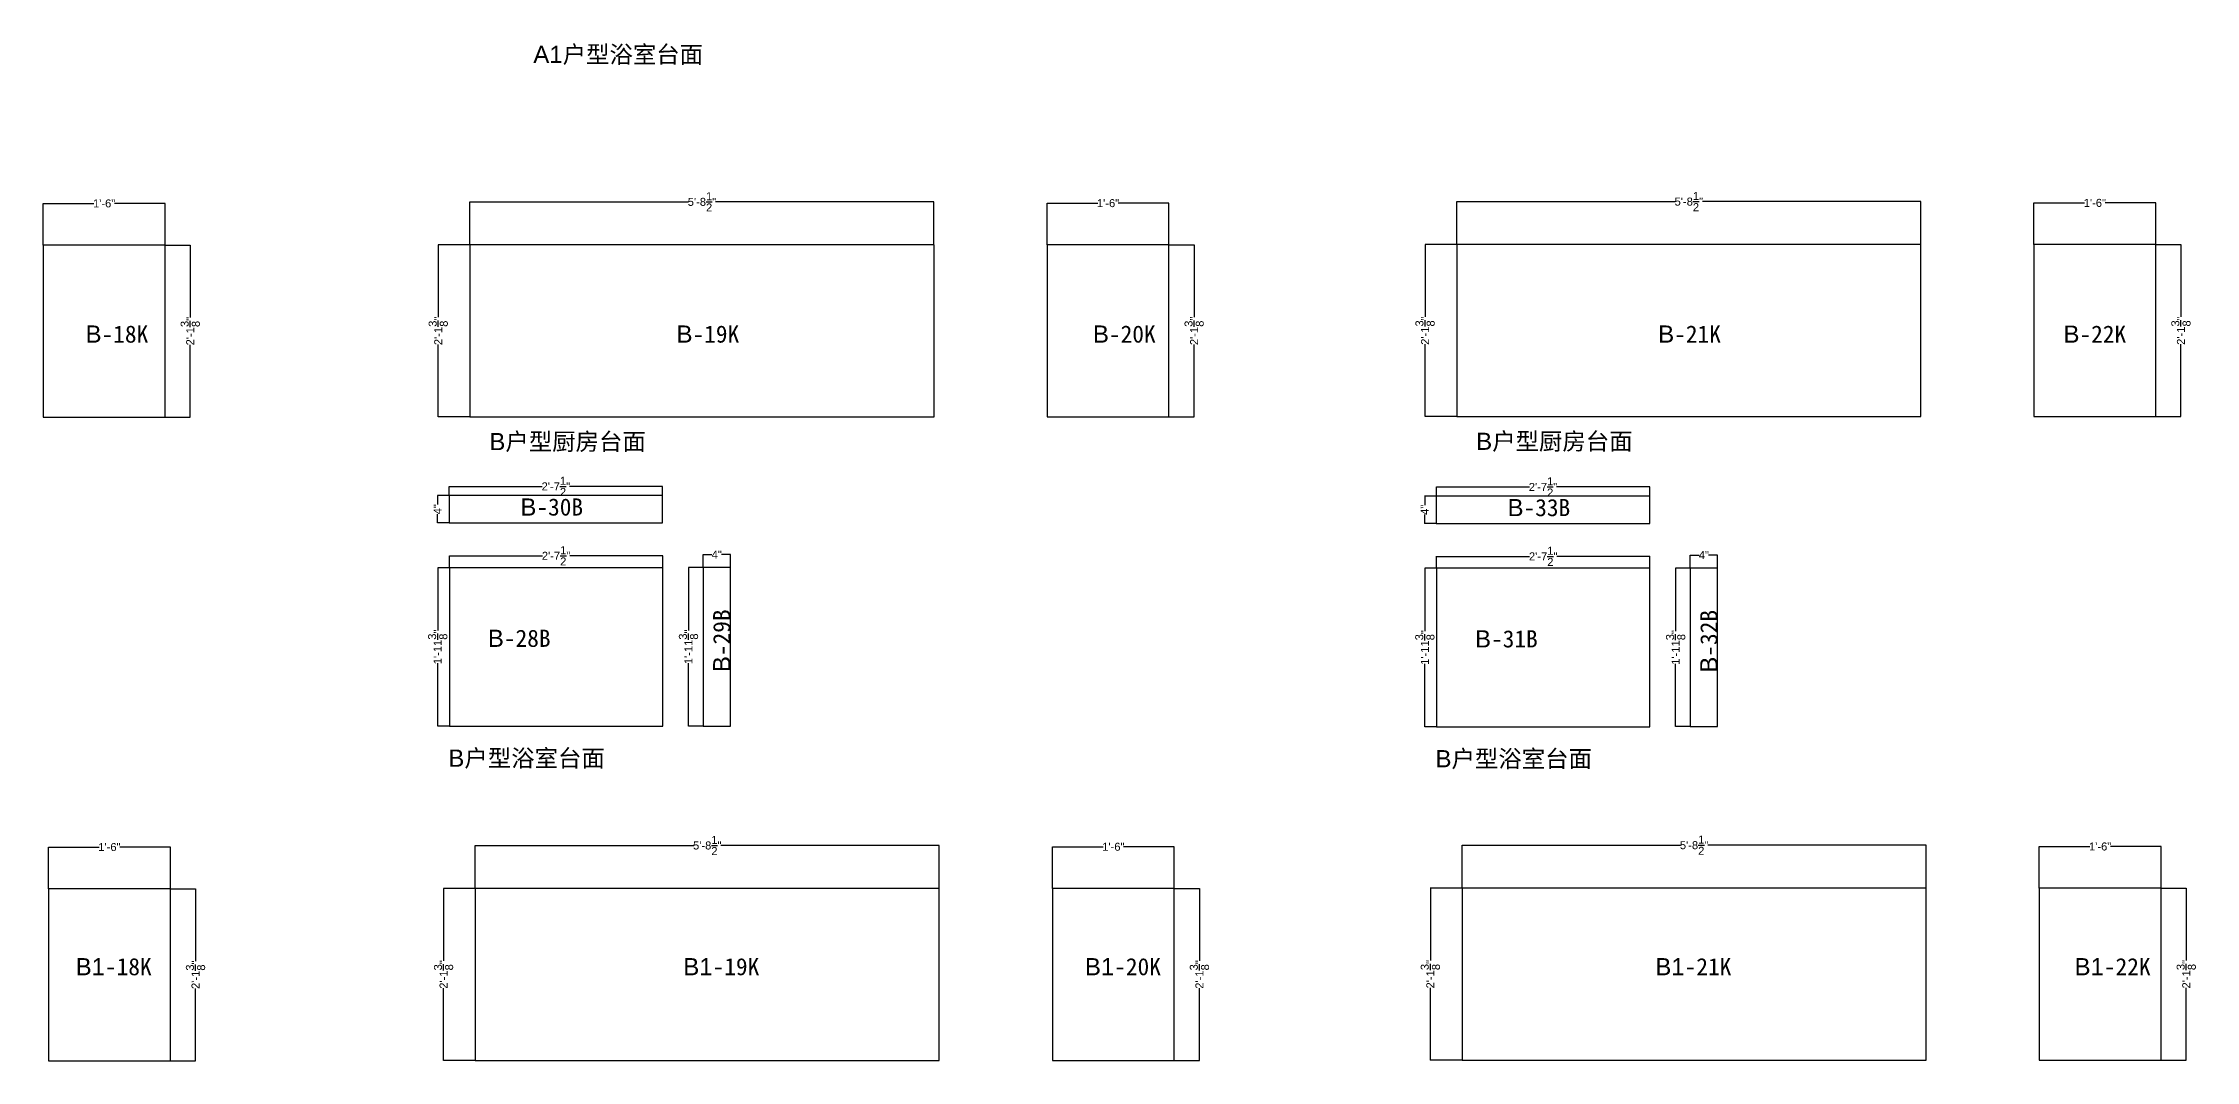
# Model space of a CAD drawing. Header units: inches. Extents: x -997106 to 39633, y -30199 to 1961.
# Drawn here: x 31549 to 39621, y -6296 to -2480 of the extents above; entities that cross this region are included whole.
import ezdxf

# ---------------------------------------------------------------- set-up
doc = ezdxf.new("R2010")
doc.units = ezdxf.units.IN
doc.header["$MEASUREMENT"] = 0
doc.layers.get('Defpoints').update_dxf_attribs({"color": 3})
doc.layers.add('编号', color=10, linetype='Continuous', plot=False)
doc.styles.get("Standard").update_dxf_attribs({"font": 'arial.ttf'})
doc.dimstyles.get("Standard").update_dxf_attribs({"dimtxt": 30, "dimasz": 1, "dimexe": 0.18, "dimexo": 0.0625, "dimgap": 0.09, "dimtad": 0, "dimtoh": 1, "dimdec": 4, "dimlfac": 0.03937, "dimzin": 0, "dimdsep": 46, "dimlunit": 4, "dimtxsty": 'Standard', "dimblk": 'ARCHTICK', "dimcen": 1, "dimadec": 0, "dimazin": 0, "dimtfac": 1, "dimtdec": 4, "dimtix": 1, "dimtofl": 0, "dimtmove": 2, "dimatfit": 3, "dimldrblk": 'ARCHTICK', "dimfxl": 1, "dimtolj": 1, "dimtzin": 0, "dimarcsym": 0})

# ---------------------------------------------------------------- blocks, each defined once
blk = doc.blocks.new('_ArchTick')
at = {"color": 0, "linetype": 'ByBlock', "const_width": 0.15}
blk.add_lwpolyline([(-0.5, -0.5), (0.5, 0.5)], dxfattribs=at)
blk = doc.blocks.new('*D120')
at = {"color": 0, "lineweight": -2, "transparency": 16777216}
for p, q in [((31549.2, -3237.6), (31549.2, -3081.4)), ((31549.2, -3081.6), (31739.1, -3081.6)), ((32006.2, -3081.6), (31816.2, -3081.6)), ((32006.2, -3237.6), (32006.2, -3081.4))]:
    blk.add_line(p, q, dxfattribs=at)
at = {"layer": 'Defpoints', "color": 0, "transparency": 16777216}
for p in [(32006.2, -3081.6), (31549.2, -3237.7), (32006.2, -3237.7)]:
    blk.add_point(p, dxfattribs=at)
at = {"color": 0, "lineweight": -2, "transparency": 16777216, "rotation": 180}
blk.add_blockref('_ArchTick', (31549.2, -3081.6), dxfattribs=at)
at = {"color": 0, "lineweight": -2, "transparency": 16777216}
blk.add_blockref('_ArchTick', (32006.2, -3081.6), dxfattribs=at)
at = {"color": 0, "transparency": 16777216, "insert": (31777.7, -3081.6), "char_height": 30, "attachment_point": 5}
blk.add_mtext('\\A1;1\'-6"', dxfattribs=at)
blk = doc.blocks.new('*D121')
at = {"color": 0, "lineweight": -2, "transparency": 16777216}
for p, q in [((32006.2, -3237.7), (32100.6, -3237.7)), ((32100.4, -3237.7), (32100.4, -3509.1)), ((32100.4, -3882.7), (32100.4, -3611.3)), ((32006.2, -3882.7), (32100.6, -3882.7))]:
    blk.add_line(p, q, dxfattribs=at)
at = {"layer": 'Defpoints', "color": 0, "transparency": 16777216}
for p in [(32006.2, -3237.7), (32006.2, -3882.7), (32100.4, -3882.7)]:
    blk.add_point(p, dxfattribs=at)
at = {"color": 0, "lineweight": -2, "transparency": 16777216}
for p, rotation in [((32100.4, -3237.7), 90), ((32100.4, -3882.7), 270)]:
    blk.add_blockref('_ArchTick', p, dxfattribs=dict(at, rotation=rotation))
at = {"color": 0, "transparency": 16777216, "insert": (32100.4, -3560.2), "char_height": 30, "attachment_point": 5, "rotation": 90}
blk.add_mtext('\\A1;2\'-1{\\H1x;\\S3/8;}"', dxfattribs=at)
blk = doc.blocks.new('*D122')
at = {"color": 0, "lineweight": -2, "transparency": 16777216}
for p, q in [((33149.4, -3236.6), (33149.4, -3075.4)), ((33149.4, -3075.6), (33968.5, -3075.6)), ((34889.4, -3075.6), (34070.3, -3075.6)), ((34889.4, -3236.6), (34889.4, -3075.4))]:
    blk.add_line(p, q, dxfattribs=at)
at = {"layer": 'Defpoints', "color": 0, "transparency": 16777216}
for p in [(34889.4, -3075.6), (33149.4, -3236.7), (34889.4, -3236.7)]:
    blk.add_point(p, dxfattribs=at)
at = {"color": 0, "lineweight": -2, "transparency": 16777216, "rotation": 180}
blk.add_blockref('_ArchTick', (33149.4, -3075.6), dxfattribs=at)
at = {"color": 0, "lineweight": -2, "transparency": 16777216}
blk.add_blockref('_ArchTick', (34889.4, -3075.6), dxfattribs=at)
at = {"color": 0, "transparency": 16777216, "insert": (34019.4, -3075.6), "char_height": 30, "attachment_point": 5}
blk.add_mtext('\\A1;5\'-8{\\H1x;\\S1/2;}"', dxfattribs=at)
blk = doc.blocks.new('*D123')
at = {"color": 0, "lineweight": -2, "transparency": 16777216}
for p, q in [((33149.4, -3236.7), (33030.3, -3236.7)), ((33030.4, -3236.7), (33030.4, -3508.1)), ((33030.4, -3881.7), (33030.4, -3610.3)), ((33149.4, -3881.7), (33030.3, -3881.7))]:
    blk.add_line(p, q, dxfattribs=at)
at = {"layer": 'Defpoints', "color": 0, "transparency": 16777216}
for p in [(33149.4, -3236.7), (33030.4, -3881.7), (33149.4, -3881.7)]:
    blk.add_point(p, dxfattribs=at)
at = {"color": 0, "lineweight": -2, "transparency": 16777216}
for p, rotation in [((33030.4, -3236.7), 90), ((33030.4, -3881.7), 270)]:
    blk.add_blockref('_ArchTick', p, dxfattribs=dict(at, rotation=rotation))
at = {"color": 0, "transparency": 16777216, "insert": (33030.4, -3559.2), "char_height": 30, "attachment_point": 5, "rotation": 90}
blk.add_mtext('\\A1;2\'-1{\\H1x;\\S3/8;}"', dxfattribs=at)
blk = doc.blocks.new('*D124')
at = {"color": 0, "lineweight": -2, "transparency": 16777216}
for p, q in [((35313.6, -3236.6), (35313.6, -3080.4)), ((35313.6, -3080.6), (35503.5, -3080.6)), ((35770.6, -3080.6), (35580.6, -3080.6)), ((35770.6, -3236.6), (35770.6, -3080.4))]:
    blk.add_line(p, q, dxfattribs=at)
at = {"layer": 'Defpoints', "color": 0, "transparency": 16777216}
for p in [(35770.6, -3080.6), (35313.6, -3236.7), (35770.6, -3236.7)]:
    blk.add_point(p, dxfattribs=at)
at = {"color": 0, "lineweight": -2, "transparency": 16777216, "rotation": 180}
blk.add_blockref('_ArchTick', (35313.6, -3080.6), dxfattribs=at)
at = {"color": 0, "lineweight": -2, "transparency": 16777216}
blk.add_blockref('_ArchTick', (35770.6, -3080.6), dxfattribs=at)
at = {"color": 0, "transparency": 16777216, "insert": (35542.1, -3080.6), "char_height": 30, "attachment_point": 5}
blk.add_mtext('\\A1;1\'-6"', dxfattribs=at)
blk = doc.blocks.new('*D125')
at = {"color": 0, "lineweight": -2, "transparency": 16777216}
for p, q in [((35770.6, -3236.7), (35865, -3236.7)), ((35864.8, -3236.7), (35864.8, -3508.1)), ((35864.8, -3881.7), (35864.8, -3610.3)), ((35770.6, -3881.7), (35865, -3881.7))]:
    blk.add_line(p, q, dxfattribs=at)
at = {"layer": 'Defpoints', "color": 0, "transparency": 16777216}
for p in [(35770.6, -3236.7), (35770.6, -3881.7), (35864.8, -3881.7)]:
    blk.add_point(p, dxfattribs=at)
at = {"color": 0, "lineweight": -2, "transparency": 16777216}
for p, rotation in [((35864.8, -3236.7), 90), ((35864.8, -3881.7), 270)]:
    blk.add_blockref('_ArchTick', p, dxfattribs=dict(at, rotation=rotation))
at = {"color": 0, "transparency": 16777216, "insert": (35864.8, -3559.2), "char_height": 30, "attachment_point": 5, "rotation": 90}
blk.add_mtext('\\A1;2\'-1{\\H1x;\\S3/8;}"', dxfattribs=at)
blk = doc.blocks.new('*D126')
at = {"color": 0, "lineweight": -2, "transparency": 16777216}
for p, q in [((36849.8, -3235.6), (36849.8, -3074.4)), ((36849.8, -3074.6), (37668.9, -3074.6)), ((38589.8, -3074.6), (37770.7, -3074.6)), ((38589.8, -3235.6), (38589.8, -3074.4))]:
    blk.add_line(p, q, dxfattribs=at)
at = {"layer": 'Defpoints', "color": 0, "transparency": 16777216}
for p in [(38589.8, -3074.6), (36849.8, -3235.7), (38589.8, -3235.7)]:
    blk.add_point(p, dxfattribs=at)
at = {"color": 0, "lineweight": -2, "transparency": 16777216, "rotation": 180}
blk.add_blockref('_ArchTick', (36849.8, -3074.6), dxfattribs=at)
at = {"color": 0, "lineweight": -2, "transparency": 16777216}
blk.add_blockref('_ArchTick', (38589.8, -3074.6), dxfattribs=at)
at = {"color": 0, "transparency": 16777216, "insert": (37719.8, -3074.6), "char_height": 30, "attachment_point": 5}
blk.add_mtext('\\A1;5\'-8{\\H1x;\\S1/2;}"', dxfattribs=at)
blk = doc.blocks.new('*D127')
at = {"color": 0, "lineweight": -2, "transparency": 16777216}
for p, q in [((36849.7, -3235.7), (36730.6, -3235.7)), ((36730.7, -3235.7), (36730.7, -3507.1)), ((36730.7, -3880.7), (36730.7, -3609.3)), ((36849.7, -3880.7), (36730.6, -3880.7))]:
    blk.add_line(p, q, dxfattribs=at)
at = {"layer": 'Defpoints', "color": 0, "transparency": 16777216}
for p in [(36849.8, -3235.7), (36730.7, -3880.7), (36849.8, -3880.7)]:
    blk.add_point(p, dxfattribs=at)
at = {"color": 0, "lineweight": -2, "transparency": 16777216}
for p, rotation in [((36730.7, -3235.7), 90), ((36730.7, -3880.7), 270)]:
    blk.add_blockref('_ArchTick', p, dxfattribs=dict(at, rotation=rotation))
at = {"color": 0, "transparency": 16777216, "insert": (36730.7, -3558.2), "char_height": 30, "attachment_point": 5, "rotation": 90}
blk.add_mtext('\\A1;2\'-1{\\H1x;\\S3/8;}"', dxfattribs=at)
blk = doc.blocks.new('*D128')
at = {"color": 0, "lineweight": -2, "transparency": 16777216}
for p, q in [((39013.9, -3235.6), (39013.9, -3079.4)), ((39013.9, -3079.6), (39203.8, -3079.6)), ((39470.9, -3079.6), (39280.9, -3079.6)), ((39470.9, -3235.6), (39470.9, -3079.4))]:
    blk.add_line(p, q, dxfattribs=at)
at = {"layer": 'Defpoints', "color": 0, "transparency": 16777216}
for p in [(39470.9, -3079.6), (39013.9, -3235.7), (39470.9, -3235.7)]:
    blk.add_point(p, dxfattribs=at)
at = {"color": 0, "lineweight": -2, "transparency": 16777216, "rotation": 180}
blk.add_blockref('_ArchTick', (39013.9, -3079.6), dxfattribs=at)
at = {"color": 0, "lineweight": -2, "transparency": 16777216}
blk.add_blockref('_ArchTick', (39470.9, -3079.6), dxfattribs=at)
at = {"color": 0, "transparency": 16777216, "insert": (39242.4, -3079.6), "char_height": 30, "attachment_point": 5}
blk.add_mtext('\\A1;1\'-6"', dxfattribs=at)
blk = doc.blocks.new('*D129')
at = {"color": 0, "lineweight": -2, "transparency": 16777216}
for p, q in [((39470.9, -3235.7), (39565.3, -3235.7)), ((39565.1, -3235.7), (39565.1, -3507.1)), ((39565.1, -3880.7), (39565.1, -3609.3)), ((39470.9, -3880.7), (39565.3, -3880.7))]:
    blk.add_line(p, q, dxfattribs=at)
at = {"layer": 'Defpoints', "color": 0, "transparency": 16777216}
for p in [(39470.9, -3235.7), (39470.9, -3880.7), (39565.1, -3880.7)]:
    blk.add_point(p, dxfattribs=at)
at = {"color": 0, "lineweight": -2, "transparency": 16777216}
for p, rotation in [((39565.1, -3235.7), 90), ((39565.1, -3880.7), 270)]:
    blk.add_blockref('_ArchTick', p, dxfattribs=dict(at, rotation=rotation))
at = {"color": 0, "transparency": 16777216, "insert": (39565.1, -3558.2), "char_height": 30, "attachment_point": 5, "rotation": 90}
blk.add_mtext('\\A1;2\'-1{\\H1x;\\S3/8;}"', dxfattribs=at)
blk = doc.blocks.new('*D164')
at = {"color": 0, "lineweight": -2, "transparency": 16777216}
for p, q in [((31569, -5650.2), (31569, -5494)), ((31569, -5494.2), (31759, -5494.2)), ((32026, -5494.2), (31836.1, -5494.2)), ((32026, -5650.2), (32026, -5494))]:
    blk.add_line(p, q, dxfattribs=at)
at = {"layer": 'Defpoints', "color": 0, "transparency": 16777216}
for p in [(32026, -5494.2), (31569, -5650.3), (32026, -5650.3)]:
    blk.add_point(p, dxfattribs=at)
at = {"color": 0, "lineweight": -2, "transparency": 16777216, "rotation": 180}
blk.add_blockref('_ArchTick', (31569, -5494.2), dxfattribs=at)
at = {"color": 0, "lineweight": -2, "transparency": 16777216}
blk.add_blockref('_ArchTick', (32026, -5494.2), dxfattribs=at)
at = {"color": 0, "transparency": 16777216, "insert": (31797.5, -5494.2), "char_height": 30, "attachment_point": 5}
blk.add_mtext('\\A1;1\'-6"', dxfattribs=at)
blk = doc.blocks.new('*D165')
at = {"color": 0, "lineweight": -2, "transparency": 16777216}
for p, q in [((32026.1, -5650.3), (32120.5, -5650.3)), ((32120.3, -5650.3), (32120.3, -5921.7)), ((32120.3, -6295.3), (32120.3, -6023.9)), ((32026.1, -6295.3), (32120.5, -6295.3))]:
    blk.add_line(p, q, dxfattribs=at)
at = {"layer": 'Defpoints', "color": 0, "transparency": 16777216}
for p in [(32026, -5650.3), (32026, -6295.3), (32120.3, -6295.3)]:
    blk.add_point(p, dxfattribs=at)
at = {"color": 0, "lineweight": -2, "transparency": 16777216}
for p, rotation in [((32120.3, -5650.3), 90), ((32120.3, -6295.3), 270)]:
    blk.add_blockref('_ArchTick', p, dxfattribs=dict(at, rotation=rotation))
at = {"color": 0, "transparency": 16777216, "insert": (32120.3, -5972.8), "char_height": 30, "attachment_point": 5, "rotation": 90}
blk.add_mtext('\\A1;2\'-1{\\H1x;\\S3/8;}"', dxfattribs=at)
blk = doc.blocks.new('*D166')
at = {"color": 0, "lineweight": -2, "transparency": 16777216}
for p, q in [((33169.3, -5649.2), (33169.3, -5488.1)), ((33169.3, -5488.2), (33988.4, -5488.2)), ((34909.3, -5488.2), (34090.2, -5488.2)), ((34909.3, -5649.2), (34909.3, -5488.1))]:
    blk.add_line(p, q, dxfattribs=at)
at = {"layer": 'Defpoints', "color": 0, "transparency": 16777216}
for p in [(34909.3, -5488.2), (33169.3, -5649.3), (34909.3, -5649.3)]:
    blk.add_point(p, dxfattribs=at)
at = {"color": 0, "lineweight": -2, "transparency": 16777216, "rotation": 180}
blk.add_blockref('_ArchTick', (33169.3, -5488.2), dxfattribs=at)
at = {"color": 0, "lineweight": -2, "transparency": 16777216}
blk.add_blockref('_ArchTick', (34909.3, -5488.2), dxfattribs=at)
at = {"color": 0, "transparency": 16777216, "insert": (34039.3, -5488.2), "char_height": 30, "attachment_point": 5}
blk.add_mtext('\\A1;5\'-8{\\H1x;\\S1/2;}"', dxfattribs=at)
blk = doc.blocks.new('*D167')
at = {"color": 0, "lineweight": -2, "transparency": 16777216}
for p, q in [((33169.2, -5649.3), (33050.1, -5649.3)), ((33050.3, -5649.3), (33050.3, -5920.7)), ((33050.3, -6294.3), (33050.3, -6022.9)), ((33169.2, -6294.3), (33050.1, -6294.3))]:
    blk.add_line(p, q, dxfattribs=at)
at = {"layer": 'Defpoints', "color": 0, "transparency": 16777216}
for p in [(33169.3, -5649.3), (33050.3, -6294.3), (33169.3, -6294.3)]:
    blk.add_point(p, dxfattribs=at)
at = {"color": 0, "lineweight": -2, "transparency": 16777216}
for p, rotation in [((33050.3, -5649.3), 90), ((33050.3, -6294.3), 270)]:
    blk.add_blockref('_ArchTick', p, dxfattribs=dict(at, rotation=rotation))
at = {"color": 0, "transparency": 16777216, "insert": (33050.3, -5971.8), "char_height": 30, "attachment_point": 5, "rotation": 90}
blk.add_mtext('\\A1;2\'-1{\\H1x;\\S3/8;}"', dxfattribs=at)
blk = doc.blocks.new('*D168')
at = {"color": 0, "lineweight": -2, "transparency": 16777216}
for p, q in [((35333.4, -5649.2), (35333.4, -5493)), ((35333.4, -5493.2), (35523.4, -5493.2)), ((35790.4, -5493.2), (35600.5, -5493.2)), ((35790.4, -5649.2), (35790.4, -5493))]:
    blk.add_line(p, q, dxfattribs=at)
at = {"layer": 'Defpoints', "color": 0, "transparency": 16777216}
for p in [(35790.4, -5493.2), (35333.4, -5649.3), (35790.4, -5649.3)]:
    blk.add_point(p, dxfattribs=at)
at = {"color": 0, "lineweight": -2, "transparency": 16777216, "rotation": 180}
blk.add_blockref('_ArchTick', (35333.4, -5493.2), dxfattribs=at)
at = {"color": 0, "lineweight": -2, "transparency": 16777216}
blk.add_blockref('_ArchTick', (35790.4, -5493.2), dxfattribs=at)
at = {"color": 0, "transparency": 16777216, "insert": (35561.9, -5493.2), "char_height": 30, "attachment_point": 5}
blk.add_mtext('\\A1;1\'-6"', dxfattribs=at)
blk = doc.blocks.new('*D169')
at = {"color": 0, "lineweight": -2, "transparency": 16777216}
for p, q in [((35790.5, -5649.3), (35884.9, -5649.3)), ((35884.7, -5649.3), (35884.7, -5920.7)), ((35884.7, -6294.3), (35884.7, -6022.9)), ((35790.5, -6294.3), (35884.9, -6294.3))]:
    blk.add_line(p, q, dxfattribs=at)
at = {"layer": 'Defpoints', "color": 0, "transparency": 16777216}
for p in [(35790.4, -5649.3), (35790.4, -6294.3), (35884.7, -6294.3)]:
    blk.add_point(p, dxfattribs=at)
at = {"color": 0, "lineweight": -2, "transparency": 16777216}
for p, rotation in [((35884.7, -5649.3), 90), ((35884.7, -6294.3), 270)]:
    blk.add_blockref('_ArchTick', p, dxfattribs=dict(at, rotation=rotation))
at = {"color": 0, "transparency": 16777216, "insert": (35884.7, -5971.8), "char_height": 30, "attachment_point": 5, "rotation": 90}
blk.add_mtext('\\A1;2\'-1{\\H1x;\\S3/8;}"', dxfattribs=at)
blk = doc.blocks.new('*D170')
at = {"color": 0, "lineweight": -2, "transparency": 16777216}
for p, q in [((36869.6, -5648.2), (36869.6, -5487.1)), ((36869.6, -5487.2), (37688.7, -5487.2)), ((38609.6, -5487.2), (37790.5, -5487.2)), ((38609.6, -5648.2), (38609.6, -5487.1))]:
    blk.add_line(p, q, dxfattribs=at)
at = {"layer": 'Defpoints', "color": 0, "transparency": 16777216}
for p in [(38609.6, -5487.2), (36869.6, -5648.3), (38609.6, -5648.3)]:
    blk.add_point(p, dxfattribs=at)
at = {"color": 0, "lineweight": -2, "transparency": 16777216, "rotation": 180}
blk.add_blockref('_ArchTick', (36869.6, -5487.2), dxfattribs=at)
at = {"color": 0, "lineweight": -2, "transparency": 16777216}
blk.add_blockref('_ArchTick', (38609.6, -5487.2), dxfattribs=at)
at = {"color": 0, "transparency": 16777216, "insert": (37739.6, -5487.2), "char_height": 30, "attachment_point": 5}
blk.add_mtext('\\A1;5\'-8{\\H1x;\\S1/2;}"', dxfattribs=at)
blk = doc.blocks.new('*D171')
at = {"color": 0, "lineweight": -2, "transparency": 16777216}
for p, q in [((36869.6, -5648.3), (36750.4, -5648.3)), ((36750.6, -5648.3), (36750.6, -5919.7)), ((36750.6, -6293.3), (36750.6, -6021.9)), ((36869.6, -6293.3), (36750.4, -6293.3))]:
    blk.add_line(p, q, dxfattribs=at)
at = {"layer": 'Defpoints', "color": 0, "transparency": 16777216}
for p in [(36869.6, -5648.3), (36750.6, -6293.3), (36869.6, -6293.3)]:
    blk.add_point(p, dxfattribs=at)
at = {"color": 0, "lineweight": -2, "transparency": 16777216}
for p, rotation in [((36750.6, -5648.3), 90), ((36750.6, -6293.3), 270)]:
    blk.add_blockref('_ArchTick', p, dxfattribs=dict(at, rotation=rotation))
at = {"color": 0, "transparency": 16777216, "insert": (36750.6, -5970.8), "char_height": 30, "attachment_point": 5, "rotation": 90}
blk.add_mtext('\\A1;2\'-1{\\H1x;\\S3/8;}"', dxfattribs=at)
blk = doc.blocks.new('*D172')
at = {"color": 0, "lineweight": -2, "transparency": 16777216}
for p, q in [((39033.7, -5648.2), (39033.7, -5492)), ((39033.7, -5492.2), (39223.7, -5492.2)), ((39490.7, -5492.2), (39300.8, -5492.2)), ((39490.7, -5648.2), (39490.7, -5492))]:
    blk.add_line(p, q, dxfattribs=at)
at = {"layer": 'Defpoints', "color": 0, "transparency": 16777216}
for p in [(39490.7, -5492.2), (39033.7, -5648.3), (39490.7, -5648.3)]:
    blk.add_point(p, dxfattribs=at)
at = {"color": 0, "lineweight": -2, "transparency": 16777216, "rotation": 180}
blk.add_blockref('_ArchTick', (39033.7, -5492.2), dxfattribs=at)
at = {"color": 0, "lineweight": -2, "transparency": 16777216}
blk.add_blockref('_ArchTick', (39490.7, -5492.2), dxfattribs=at)
at = {"color": 0, "transparency": 16777216, "insert": (39262.2, -5492.2), "char_height": 30, "attachment_point": 5}
blk.add_mtext('\\A1;1\'-6"', dxfattribs=at)
blk = doc.blocks.new('*D173')
at = {"color": 0, "lineweight": -2, "transparency": 16777216}
for p, q in [((39490.8, -5648.3), (39585.2, -5648.3)), ((39585, -5648.3), (39585, -5919.7)), ((39585, -6293.3), (39585, -6021.9)), ((39490.8, -6293.3), (39585.2, -6293.3))]:
    blk.add_line(p, q, dxfattribs=at)
at = {"layer": 'Defpoints', "color": 0, "transparency": 16777216}
for p in [(39490.7, -5648.3), (39490.7, -6293.3), (39585, -6293.3)]:
    blk.add_point(p, dxfattribs=at)
at = {"color": 0, "lineweight": -2, "transparency": 16777216}
for p, rotation in [((39585, -5648.3), 90), ((39585, -6293.3), 270)]:
    blk.add_blockref('_ArchTick', p, dxfattribs=dict(at, rotation=rotation))
at = {"color": 0, "transparency": 16777216, "insert": (39585, -5970.8), "char_height": 30, "attachment_point": 5, "rotation": 90}
blk.add_mtext('\\A1;2\'-1{\\H1x;\\S3/8;}"', dxfattribs=at)
blk = doc.blocks.new('*D1226')
at = {"color": 0, "lineweight": -2, "transparency": 16777216}
for p, q in [((34023.7, -4446.7), (33968.6, -4446.7)), ((33968.8, -4446.7), (33968.8, -4682.6)), ((33968.8, -5040.7), (33968.8, -4804.8)), ((34023.7, -5040.7), (33968.6, -5040.7))]:
    blk.add_line(p, q, dxfattribs=at)
at = {"layer": 'Defpoints', "color": 0, "transparency": 16777216}
for p in [(34023.8, -4446.7), (33968.8, -5040.7), (34023.8, -5040.7)]:
    blk.add_point(p, dxfattribs=at)
at = {"color": 0, "lineweight": -2, "transparency": 16777216}
for p, rotation in [((33968.8, -4446.7), 90), ((33968.8, -5040.7), 270)]:
    blk.add_blockref('_ArchTick', p, dxfattribs=dict(at, rotation=rotation))
at = {"color": 0, "transparency": 16777216, "insert": (33968.8, -4743.7), "char_height": 30, "attachment_point": 5, "rotation": 90}
blk.add_mtext('\\A1;1\'-11{\\H1x;\\S3/8;}"', dxfattribs=at)
blk = doc.blocks.new('*D1227')
at = {"color": 0, "lineweight": -2, "transparency": 16777216}
for p, q in [((34023.8, -4446.7), (34023.8, -4397.4)), ((34023.8, -4397.6), (34056.8, -4397.6)), ((34125.8, -4397.6), (34092.7, -4397.6)), ((34125.8, -4446.7), (34125.8, -4397.4))]:
    blk.add_line(p, q, dxfattribs=at)
at = {"layer": 'Defpoints', "color": 0, "transparency": 16777216}
for p in [(34125.8, -4397.6), (34023.8, -4446.7), (34125.8, -4446.7)]:
    blk.add_point(p, dxfattribs=at)
at = {"color": 0, "lineweight": -2, "transparency": 16777216, "rotation": 180}
blk.add_blockref('_ArchTick', (34023.8, -4397.6), dxfattribs=at)
at = {"color": 0, "lineweight": -2, "transparency": 16777216}
blk.add_blockref('_ArchTick', (34125.8, -4397.6), dxfattribs=at)
at = {"color": 0, "transparency": 16777216, "insert": (34074.8, -4397.6), "char_height": 30, "attachment_point": 5}
blk.add_mtext('\\A1;4"', dxfattribs=at)
blk = doc.blocks.new('*D1228')
at = {"color": 0, "lineweight": -2, "transparency": 16777216}
for p, q in [((33072.3, -4446.9), (33072.3, -4402.2)), ((33072.3, -4402.4), (33421.1, -4402.4)), ((33872.3, -4402.4), (33523.4, -4402.4)), ((33872.3, -4446.9), (33872.3, -4402.2))]:
    blk.add_line(p, q, dxfattribs=at)
at = {"layer": 'Defpoints', "color": 0, "transparency": 16777216}
for p in [(33872.3, -4402.4), (33072.3, -4447), (33872.3, -4447)]:
    blk.add_point(p, dxfattribs=at)
at = {"color": 0, "lineweight": -2, "transparency": 16777216, "rotation": 180}
blk.add_blockref('_ArchTick', (33072.3, -4402.4), dxfattribs=at)
at = {"color": 0, "lineweight": -2, "transparency": 16777216}
blk.add_blockref('_ArchTick', (33872.3, -4402.4), dxfattribs=at)
at = {"color": 0, "transparency": 16777216, "insert": (33472.3, -4402.4), "char_height": 30, "attachment_point": 5}
blk.add_mtext('\\A1;2\'-7{\\H1x;\\S1/2;}"', dxfattribs=at)
blk = doc.blocks.new('*D1229')
at = {"color": 0, "lineweight": -2, "transparency": 16777216}
for p, q in [((33072.2, -4447), (33028.3, -4447)), ((33028.4, -4447), (33028.4, -4682.9)), ((33028.4, -5041), (33028.4, -4805.1)), ((33072.2, -5041), (33028.3, -5041))]:
    blk.add_line(p, q, dxfattribs=at)
at = {"layer": 'Defpoints', "color": 0, "transparency": 16777216}
for p in [(33072.3, -4447), (33028.4, -5041), (33072.3, -5041)]:
    blk.add_point(p, dxfattribs=at)
at = {"color": 0, "lineweight": -2, "transparency": 16777216}
for p, rotation in [((33028.4, -4447), 90), ((33028.4, -5041), 270)]:
    blk.add_blockref('_ArchTick', p, dxfattribs=dict(at, rotation=rotation))
at = {"color": 0, "transparency": 16777216, "insert": (33028.4, -4744), "char_height": 30, "attachment_point": 5, "rotation": 90}
blk.add_mtext('\\A1;1\'-11{\\H1x;\\S3/8;}"', dxfattribs=at)
blk = doc.blocks.new('*D1230')
at = {"color": 0, "lineweight": -2, "transparency": 16777216}
for p, q in [((33071.5, -4176.8), (33027.8, -4176.8)), ((33028, -4176.8), (33028, -4209.9)), ((33028, -4278.8), (33028, -4245.8)), ((33071.5, -4278.8), (33027.8, -4278.8))]:
    blk.add_line(p, q, dxfattribs=at)
at = {"layer": 'Defpoints', "color": 0, "transparency": 16777216}
for p in [(33071.5, -4176.8), (33028, -4278.8), (33071.5, -4278.8)]:
    blk.add_point(p, dxfattribs=at)
at = {"color": 0, "lineweight": -2, "transparency": 16777216}
for p, rotation in [((33028, -4176.8), 90), ((33028, -4278.8), 270)]:
    blk.add_blockref('_ArchTick', p, dxfattribs=dict(at, rotation=rotation))
at = {"color": 0, "transparency": 16777216, "insert": (33028, -4227.8), "char_height": 30, "attachment_point": 5, "rotation": 90}
blk.add_mtext('\\A1;4"', dxfattribs=at)
blk = doc.blocks.new('*D1231')
at = {"color": 0, "lineweight": -2, "transparency": 16777216}
for p, q in [((33071.5, -4176.8), (33071.5, -4142)), ((33071.5, -4142.2), (33420.4, -4142.2)), ((33871.5, -4142.2), (33522.7, -4142.2)), ((33871.5, -4176.8), (33871.5, -4142))]:
    blk.add_line(p, q, dxfattribs=at)
at = {"layer": 'Defpoints', "color": 0, "transparency": 16777216}
for p in [(33071.5, -4176.8), (33871.5, -4142.2), (33871.5, -4176.8)]:
    blk.add_point(p, dxfattribs=at)
at = {"color": 0, "lineweight": -2, "transparency": 16777216, "rotation": 180}
blk.add_blockref('_ArchTick', (33071.5, -4142.2), dxfattribs=at)
at = {"color": 0, "lineweight": -2, "transparency": 16777216}
blk.add_blockref('_ArchTick', (33871.5, -4142.2), dxfattribs=at)
at = {"color": 0, "transparency": 16777216, "insert": (33471.5, -4142.2), "char_height": 30, "attachment_point": 5}
blk.add_mtext('\\A1;2\'-7{\\H1x;\\S1/2;}"', dxfattribs=at)
blk = doc.blocks.new('*D1232')
at = {"color": 0, "lineweight": -2, "transparency": 16777216}
for p, q in [((37725.2, -4448.8), (37670.2, -4448.8)), ((37670.4, -4448.8), (37670.4, -4684.7)), ((37670.4, -5042.8), (37670.4, -4806.9)), ((37725.2, -5042.8), (37670.2, -5042.8))]:
    blk.add_line(p, q, dxfattribs=at)
at = {"layer": 'Defpoints', "color": 0, "transparency": 16777216}
for p in [(37725.3, -4448.8), (37670.4, -5042.8), (37725.3, -5042.8)]:
    blk.add_point(p, dxfattribs=at)
at = {"color": 0, "lineweight": -2, "transparency": 16777216}
for p, rotation in [((37670.4, -4448.8), 90), ((37670.4, -5042.8), 270)]:
    blk.add_blockref('_ArchTick', p, dxfattribs=dict(at, rotation=rotation))
at = {"color": 0, "transparency": 16777216, "insert": (37670.4, -4745.8), "char_height": 30, "attachment_point": 5, "rotation": 90}
blk.add_mtext('\\A1;1\'-11{\\H1x;\\S3/8;}"', dxfattribs=at)
blk = doc.blocks.new('*D1233')
at = {"color": 0, "lineweight": -2, "transparency": 16777216}
for p, q in [((37725.3, -4448.8), (37725.3, -4399.5)), ((37725.3, -4399.7), (37758.4, -4399.7)), ((37827.3, -4399.7), (37794.2, -4399.7)), ((37827.3, -4448.8), (37827.3, -4399.5))]:
    blk.add_line(p, q, dxfattribs=at)
at = {"layer": 'Defpoints', "color": 0, "transparency": 16777216}
for p in [(37827.3, -4399.7), (37725.3, -4448.8), (37827.3, -4448.8)]:
    blk.add_point(p, dxfattribs=at)
at = {"color": 0, "lineweight": -2, "transparency": 16777216, "rotation": 180}
blk.add_blockref('_ArchTick', (37725.3, -4399.7), dxfattribs=at)
at = {"color": 0, "lineweight": -2, "transparency": 16777216}
blk.add_blockref('_ArchTick', (37827.3, -4399.7), dxfattribs=at)
at = {"color": 0, "transparency": 16777216, "insert": (37776.3, -4399.7), "char_height": 30, "attachment_point": 5}
blk.add_mtext('\\A1;4"', dxfattribs=at)
blk = doc.blocks.new('*D1234')
at = {"color": 0, "lineweight": -2, "transparency": 16777216}
for p, q in [((36773.8, -4449), (36773.8, -4404.3)), ((36773.8, -4404.5), (37122.6, -4404.5)), ((37573.8, -4404.5), (37224.9, -4404.5)), ((37573.8, -4449), (37573.8, -4404.3))]:
    blk.add_line(p, q, dxfattribs=at)
at = {"layer": 'Defpoints', "color": 0, "transparency": 16777216}
for p in [(37573.8, -4404.5), (36773.8, -4449.1), (37573.8, -4449.1)]:
    blk.add_point(p, dxfattribs=at)
at = {"color": 0, "lineweight": -2, "transparency": 16777216, "rotation": 180}
blk.add_blockref('_ArchTick', (36773.8, -4404.5), dxfattribs=at)
at = {"color": 0, "lineweight": -2, "transparency": 16777216}
blk.add_blockref('_ArchTick', (37573.8, -4404.5), dxfattribs=at)
at = {"color": 0, "transparency": 16777216, "insert": (37173.8, -4404.5), "char_height": 30, "attachment_point": 5}
blk.add_mtext('\\A1;2\'-7{\\H1x;\\S1/2;}"', dxfattribs=at)
blk = doc.blocks.new('*D1235')
at = {"color": 0, "lineweight": -2, "transparency": 16777216}
for p, q in [((36773.7, -4449.1), (36729.8, -4449.1)), ((36730, -4449.1), (36730, -4685)), ((36730, -5043.1), (36730, -4807.2)), ((36773.7, -5043.1), (36729.8, -5043.1))]:
    blk.add_line(p, q, dxfattribs=at)
at = {"layer": 'Defpoints', "color": 0, "transparency": 16777216}
for p in [(36773.8, -4449.1), (36730, -5043.1), (36773.8, -5043.1)]:
    blk.add_point(p, dxfattribs=at)
at = {"color": 0, "lineweight": -2, "transparency": 16777216}
for p, rotation in [((36730, -4449.1), 90), ((36730, -5043.1), 270)]:
    blk.add_blockref('_ArchTick', p, dxfattribs=dict(at, rotation=rotation))
at = {"color": 0, "transparency": 16777216, "insert": (36730, -4746.1), "char_height": 30, "attachment_point": 5, "rotation": 90}
blk.add_mtext('\\A1;1\'-11{\\H1x;\\S3/8;}"', dxfattribs=at)
blk = doc.blocks.new('*D1236')
at = {"color": 0, "lineweight": -2, "transparency": 16777216}
for p, q in [((36773, -4178.9), (36729.3, -4178.9)), ((36729.5, -4178.9), (36729.5, -4212)), ((36729.5, -4280.9), (36729.5, -4247.9)), ((36773, -4280.9), (36729.3, -4280.9))]:
    blk.add_line(p, q, dxfattribs=at)
at = {"layer": 'Defpoints', "color": 0, "transparency": 16777216}
for p in [(36773.1, -4178.9), (36729.5, -4280.9), (36773.1, -4280.9)]:
    blk.add_point(p, dxfattribs=at)
at = {"color": 0, "lineweight": -2, "transparency": 16777216}
for p, rotation in [((36729.5, -4178.9), 90), ((36729.5, -4280.9), 270)]:
    blk.add_blockref('_ArchTick', p, dxfattribs=dict(at, rotation=rotation))
at = {"color": 0, "transparency": 16777216, "insert": (36729.5, -4229.9), "char_height": 30, "attachment_point": 5, "rotation": 90}
blk.add_mtext('\\A1;4"', dxfattribs=at)
blk = doc.blocks.new('*D1237')
at = {"color": 0, "lineweight": -2, "transparency": 16777216}
for p, q in [((36773.1, -4178.9), (36773.1, -4144.1)), ((36773.1, -4144.3), (37121.9, -4144.3)), ((37573.1, -4144.3), (37224.2, -4144.3)), ((37573.1, -4178.9), (37573.1, -4144.1))]:
    blk.add_line(p, q, dxfattribs=at)
at = {"layer": 'Defpoints', "color": 0, "transparency": 16777216}
for p in [(36773.1, -4178.9), (37573.1, -4144.3), (37573.1, -4178.9)]:
    blk.add_point(p, dxfattribs=at)
at = {"color": 0, "lineweight": -2, "transparency": 16777216, "rotation": 180}
blk.add_blockref('_ArchTick', (36773.1, -4144.3), dxfattribs=at)
at = {"color": 0, "lineweight": -2, "transparency": 16777216}
blk.add_blockref('_ArchTick', (37573.1, -4144.3), dxfattribs=at)
at = {"color": 0, "transparency": 16777216, "insert": (37173.1, -4144.3), "char_height": 30, "attachment_point": 5}
blk.add_mtext('\\A1;2\'-7{\\H1x;\\S1/2;}"', dxfattribs=at)

msp = doc.modelspace()

# ---------------------------------------------------------------- linework, layer by layer
for points in [[(31549.15515, -3882.66081), (32006.15515, -3882.66081), (32006.15515, -3237.66081), (31549.15515, -3237.66081)], [(33149.43924, -3881.66081), (34889.43924, -3881.66081), (34889.43924, -3236.66081), (33149.43924, -3236.66081)], [(35313.55339, -3881.66081), (35770.55339, -3881.66081), (35770.55339, -3236.66081), (35313.55339, -3236.66081)], [(36849.75529, -3880.66081), (38589.75529, -3880.66081), (38589.75529, -3235.66081), (36849.75529, -3235.66081)], [(39013.86944, -3880.66081), (39470.86944, -3880.66081), (39470.86944, -3235.66081), (39013.86944, -3235.66081)], [(33071.51771, -4278.83675), (33871.51771, -4278.83675), (33871.51771, -4176.83675), (33071.51771, -4176.83675)], [(36773.05774, -4280.94323), (37573.05774, -4280.94323), (37573.05774, -4178.94323), (36773.05774, -4178.94323)], [(33072.251, -5040.96912), (33872.251, -5040.96912), (33872.251, -4446.96912), (33072.251, -4446.96912)], [(34023.75689, -5040.72263), (34125.75689, -5040.72263), (34125.75689, -4446.72263), (34023.75689, -4446.72263)], [(36773.79103, -5043.0756), (37573.79103, -5043.0756), (37573.79103, -4449.0756), (36773.79103, -4449.0756)], [(37725.29692, -5042.82911), (37827.29692, -5042.82911), (37827.29692, -4448.82911), (37725.29692, -4448.82911)], [(31569.02255, -6295.3072), (32026.02255, -6295.3072), (32026.02255, -5650.3072), (31569.02255, -5650.3072)], [(33169.30665, -6294.3072), (34909.30665, -6294.3072), (34909.30665, -5649.3072), (33169.30665, -5649.3072)], [(35333.4208, -6294.3072), (35790.4208, -6294.3072), (35790.4208, -5649.3072), (35333.4208, -5649.3072)], [(36869.6227, -6293.3072), (38609.6227, -6293.3072), (38609.6227, -5648.3072), (36869.6227, -5648.3072)], [(39033.73685, -6293.3072), (39490.73685, -6293.3072), (39490.73685, -5648.3072), (39033.73685, -5648.3072)]]:
    msp.add_lwpolyline(points, close=True)

# ---------------------------------------------------------------- texts
at = {"char_height": 64.3508622, "attachment_point": 1}
for s, insert in [('A1{\\fSimSun|b0|i0|c134|p2;户型浴室台面}', (33387.00747, -2490.63473)), ('B{\\fSimSun|b0|i0|c134|p2;户型厨房台面}', (33222.20665, -3941.92955)), ('B{\\fSimSun|b0|i0|c134|p2;户型厨房台面}', (36922.52269, -3940.92955)), ('B{\\fSimSun|b0|i0|c134|p2;户型浴室台面}', (33068.44576, -5128.68598)), ('B{\\fSimSun|b0|i0|c134|p2;户型浴室台面}', (36769.98579, -5130.79246))]:
    msp.add_mtext(s, dxfattribs=dict(at, insert=insert))
at = {"layer": '编号', "char_height": 64.3508622, "attachment_point": 1}
for s, insert in [('B{\\fSimSun|b0|i0|c134|p2;-18K}', (31707.97838, -3538.95143)), ('B{\\fSimSun|b0|i0|c134|p2;-19K}', (33923.96211, -3538.95143)), ('B{\\fSimSun|b0|i0|c134|p2;-20K}', (35485.5035, -3538.95143)), ('B{\\fSimSun|b0|i0|c134|p2;-21K}', (37604.9704, -3538.95143)), ('B{\\fSimSun|b0|i0|c134|p2;-22K}', (39124.69786, -3539.16779)), ('B{\\fSimSun|b0|i0|c134|p2;-30B}', (33338.52726, -4187.28363)), ('B{\\fSimSun|b0|i0|c134|p2;-33B}', (37040.06729, -4189.39011)), ('B{\\fSimSun|b0|i0|c134|p2;-28B}', (33216.59521, -4679.35488)), ('B{\\fSimSun|b0|i0|c134|p2;-31B}', (36918.13524, -4681.46137)), ('B1{\\fSimSun|b0|i0|c134|p2;-18K}', (31670.82313, -5910.32189)), ('B1{\\fSimSun|b0|i0|c134|p2;-19K}', (33949.33483, -5910.32189)), ('B1{\\fSimSun|b0|i0|c134|p2;-20K}', (35455.21581, -5910.32189)), ('B1{\\fSimSun|b0|i0|c134|p2;-21K}', (37594.22112, -5910.32189)), ('B1{\\fSimSun|b0|i0|c134|p2;-22K}', (39166.26119, -5910.32189))]:
    msp.add_mtext(s, dxfattribs=dict(at, insert=insert))
at = {"layer": '编号', "char_height": 64.3508622, "attachment_point": 1, "rotation": 90}
for s, insert in [('B{\\fSimSun|b0|i0|c134|p2;-29B}', (34061.14265, -4838.39196)), ('B{\\fSimSun|b0|i0|c134|p2;-32B}', (37762.68268, -4840.49844))]:
    msp.add_mtext(s, dxfattribs=dict(at, insert=insert))

# ---------------------------------------------------------------- dimensions: what is measured, and where the dimension line sits
for base, p1, p2, picture, middle in [((32006.15515, -3081.56139), (31549.15515, -3237.66081), (32006.15515, -3237.66081), '*D120', (31777.65515, -3081.56139)), ((34889.43924, -3075.59805), (33149.43924, -3236.66081), (34889.43924, -3236.66081), '*D122', (34019.43924, -3075.59805)), ((35770.55339, -3080.56139), (35313.55339, -3236.66081), (35770.55339, -3236.66081), '*D124', (35542.05339, -3080.56139)), ((38589.75529, -3074.59805), (36849.75529, -3235.66081), (38589.75529, -3235.66081), '*D126', (37719.75529, -3074.59805)), ((39470.86944, -3079.56139), (39013.86944, -3235.66081), (39470.86944, -3235.66081), '*D128', (39242.36944, -3079.56139)), ((33871.51771, -4142.20831), (33071.51771, -4176.83675), (33871.51771, -4176.83675), '*D1231', (33471.51771, -4142.20831)), ((37573.05774, -4144.31479), (36773.05774, -4178.94323), (37573.05774, -4178.94323), '*D1237', (37173.05774, -4144.31479)), ((33872.251, -4402.40229), (33072.251, -4446.96912), (33872.251, -4446.96912), '*D1228', (33472.251, -4402.40229)), ((34125.75689, -4397.62177), (34023.75689, -4446.72263), (34125.75689, -4446.72263), '*D1227', (34074.75689, -4397.62177)), ((37573.79103, -4404.50878), (36773.79103, -4449.0756), (37573.79103, -4449.0756), '*D1234', (37173.79103, -4404.50878)), ((37827.29692, -4399.72825), (37725.29692, -4448.82911), (37827.29692, -4448.82911), '*D1233', (37776.29692, -4399.72825)), ((32026.02255, -5494.20778), (31569.02255, -5650.3072), (32026.02255, -5650.3072), '*D164', (31797.52255, -5494.20778)), ((34909.30665, -5488.24444), (33169.30665, -5649.3072), (34909.30665, -5649.3072), '*D166', (34039.30665, -5488.24444)), ((35790.4208, -5493.20778), (35333.4208, -5649.3072), (35790.4208, -5649.3072), '*D168', (35561.9208, -5493.20778)), ((38609.6227, -5487.24444), (36869.6227, -5648.3072), (38609.6227, -5648.3072), '*D170', (37739.6227, -5487.24444)), ((39490.73685, -5492.20778), (39033.73685, -5648.3072), (39490.73685, -5648.3072), '*D172', (39262.23685, -5492.20778))]:
    dim = msp.add_linear_dim(base=base, p1=p1, p2=p2, dimstyle='Standard')
    dim.commit()
    dim.dimension.update_dxf_attribs({"geometry": picture, "text_midpoint": middle})
for base, p1, p2, picture, middle in [((32100.4051267004, -3882.6608132585), (32006.1551470756, -3237.6608132585), (32006.1551470756, -3882.6608132585), '*D121', (32100.4051267004, -3560.1608132585)), ((33030.4306477807, -3881.6608132585), (33149.4392421694, -3236.6608132585), (33149.4392421694, -3881.6608132585), '*D123', (33030.4306477807, -3559.1608132585)), ((35864.8033722814, -3881.6608132585), (35770.5533926567, -3236.6608132585), (35770.5533926567, -3881.6608132585), '*D125', (35864.8033722814, -3559.1608132585)), ((36730.7466950417, -3880.6608132585), (36849.7552894304, -3235.6608132585), (36849.7552894304, -3880.6608132585), '*D127', (36730.7466950417, -3558.1608132585)), ((39565.1194195424, -3880.6608132585), (39470.8694399177, -3235.6608132585), (39470.8694399177, -3880.6608132585), '*D129', (39565.1194195424, -3558.1608132585)), ((33027.98196, -4278.83675), (33071.51771, -4176.83675), (33071.51771, -4278.83675), '*D1230', (33027.98196, -4227.83675)), ((36729.52198, -4280.94323), (36773.05774, -4178.94323), (36773.05774, -4280.94323), '*D1236', (36729.52198, -4229.94323)), ((33028.43139, -5040.96912), (33072.251, -4446.96912), (33072.251, -5040.96912), '*D1229', (33028.43139, -4743.96912)), ((33968.81119, -5040.72263), (34023.75689, -4446.72263), (34023.75689, -5040.72263), '*D1226', (33968.81119, -4743.72263)), ((36729.97142, -5043.0756), (36773.79103, -4449.0756), (36773.79103, -5043.0756), '*D1235', (36729.97142, -4746.0756)), ((37670.35122, -5042.82911), (37725.29692, -4448.82911), (37725.29692, -5042.82911), '*D1232', (37670.35122, -4745.82911)), ((32120.2725326226, -6295.3071975612), (32026.0225529978, -5650.3071975612), (32026.0225529978, -6295.3071975612), '*D165', (32120.2725326226, -5972.8071975612)), ((33050.2980537029, -6294.3071975612), (33169.3066480917, -5649.3071975612), (33169.3066480917, -6294.3071975612), '*D167', (33050.2980537029, -5971.8071975612)), ((35884.6707782036, -6294.3071975612), (35790.4207985789, -5649.3071975612), (35790.4207985789, -6294.3071975612), '*D169', (35884.6707782036, -5971.8071975612)), ((36750.6141009639, -6293.3071975612), (36869.6226953526, -5648.3071975612), (36869.6226953526, -6293.3071975612), '*D171', (36750.6141009639, -5970.8071975612)), ((39584.9868254646, -6293.3071975612), (39490.7368458399, -5648.3071975612), (39490.7368458399, -6293.3071975612), '*D173', (39584.9868254646, -5970.8071975612))]:
    dim = msp.add_linear_dim(base=base, p1=p1, p2=p2, angle=90, dimstyle='Standard')
    dim.commit()
    dim.dimension.update_dxf_attribs({"geometry": picture, "text_midpoint": middle})

doc.saveas('drawing.dxf')
